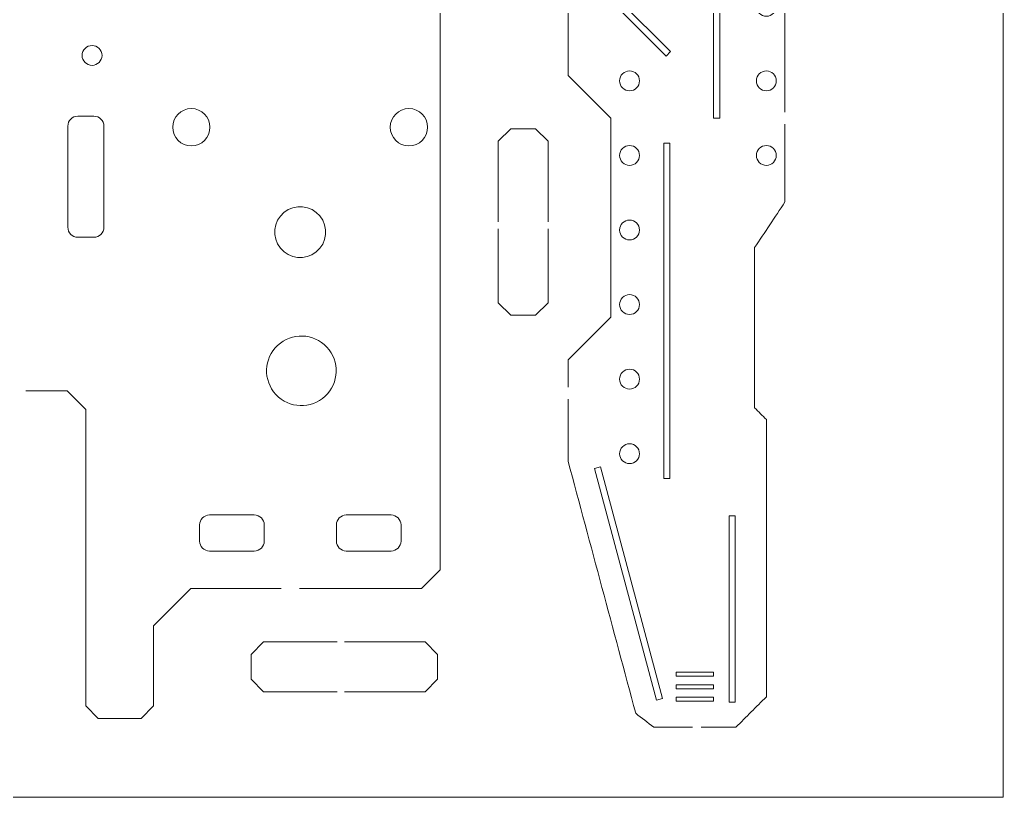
# Model space of a CAD drawing. Header units: inches. Extents: x -99 to 301, y -16 to 251.
# Drawn here: x 222.4 to 301.5, y 20.7 to 83.3 of the extents above; entities that cross this region are included whole.
import ezdxf

# ---------------------------------------------------------------- set-up
doc = ezdxf.new("R2010")
doc.units = ezdxf.units.IN
doc.header["$MEASUREMENT"] = 0
doc.layers.add('_U+68F0_U+52EE_U+934A', color=7, linetype='Continuous')
doc.layers.add('Viewport Boundary', color=7, linetype='Continuous')

# ---------------------------------------------------------------- blocks, each defined once
blk = doc.blocks.new('block 11')
at = {"layer": '_U+68F0_U+52EE_U+934A', "lineweight": 0}
for points in [[(282.438, 103.177), (282.88, 103.177), (283.238, 102.819), (283.238, 102.377), (283.238, 101.935), (282.88, 101.577), (282.438, 101.577), (281.996, 101.577), (281.638, 101.935), (281.638, 102.377), (281.638, 102.819), (281.996, 103.177), (282.438, 103.177)], [(282.438, 97.177), (282.88, 97.177), (283.238, 96.819), (283.238, 96.377), (283.238, 95.935), (282.88, 95.577), (282.438, 95.577), (281.996, 95.577), (281.638, 95.935), (281.638, 96.377), (281.638, 96.819), (281.996, 97.177), (282.438, 97.177)], [(282.438, 91.177), (282.88, 91.177), (283.238, 90.819), (283.238, 90.377), (283.238, 89.935), (282.88, 89.577), (282.438, 89.577), (281.996, 89.577), (281.638, 89.935), (281.638, 90.377), (281.638, 90.819), (281.996, 91.177), (282.438, 91.177)], [(282.438, 85.177), (282.88, 85.177), (283.238, 84.819), (283.238, 84.377), (283.238, 83.935), (282.88, 83.577), (282.438, 83.577), (281.996, 83.577), (281.638, 83.935), (281.638, 84.377), (281.638, 84.819), (281.996, 85.177), (282.438, 85.177)], [(282.438, 79.177), (282.88, 79.177), (283.238, 78.819), (283.238, 78.377), (283.238, 77.935), (282.88, 77.577), (282.438, 77.577), (281.996, 77.577), (281.638, 77.935), (281.638, 78.377), (281.638, 78.819), (281.996, 79.177), (282.438, 79.177)], [(282.438, 73.177), (282.88, 73.177), (283.238, 72.819), (283.238, 72.377), (283.238, 71.935), (282.88, 71.577), (282.438, 71.577), (281.996, 71.577), (281.638, 71.935), (281.638, 72.377), (281.638, 72.819), (281.996, 73.177), (282.438, 73.177)]]:
    blk.add_open_spline(points, degree=3, knots=[0, 0, 0, 0, 1, 1, 1, 2, 2, 2, 3, 3, 3, 4, 4, 4, 4], dxfattribs=at)
blk = doc.blocks.new('block 12')
at = {"layer": '_U+68F0_U+52EE_U+934A', "lineweight": 0}
for points in [[(271.438, 79.177), (271.88, 79.177), (272.238, 78.819), (272.238, 78.377), (272.238, 77.935), (271.88, 77.577), (271.438, 77.577), (270.996, 77.577), (270.638, 77.935), (270.638, 78.377), (270.638, 78.819), (270.996, 79.177), (271.438, 79.177)], [(271.438, 73.177), (271.88, 73.177), (272.238, 72.819), (272.238, 72.377), (272.238, 71.935), (271.88, 71.577), (271.438, 71.577), (270.996, 71.577), (270.638, 71.935), (270.638, 72.377), (270.638, 72.819), (270.996, 73.177), (271.438, 73.177)], [(271.438, 67.177), (271.88, 67.177), (272.238, 66.819), (272.238, 66.377), (272.238, 65.935), (271.88, 65.577), (271.438, 65.577), (270.996, 65.577), (270.638, 65.935), (270.638, 66.377), (270.638, 66.819), (270.996, 67.177), (271.438, 67.177)], [(271.438, 61.177), (271.88, 61.177), (272.238, 60.819), (272.238, 60.377), (272.238, 59.935), (271.88, 59.577), (271.438, 59.577), (270.996, 59.577), (270.638, 59.935), (270.638, 60.377), (270.638, 60.819), (270.996, 61.177), (271.438, 61.177)], [(271.438, 55.177), (271.88, 55.177), (272.238, 54.819), (272.238, 54.377), (272.238, 53.935), (271.88, 53.577), (271.438, 53.577), (270.996, 53.577), (270.638, 53.935), (270.638, 54.377), (270.638, 54.819), (270.996, 55.177), (271.438, 55.177)], [(271.438, 49.177), (271.88, 49.177), (272.238, 48.819), (272.238, 48.377), (272.238, 47.935), (271.88, 47.577), (271.438, 47.577), (270.996, 47.577), (270.638, 47.935), (270.638, 48.377), (270.638, 48.819), (270.996, 49.177), (271.438, 49.177)]]:
    blk.add_open_spline(points, degree=3, knots=[0, 0, 0, 0, 1, 1, 1, 2, 2, 2, 3, 3, 3, 4, 4, 4, 4], dxfattribs=at)
blk = doc.blocks.new('block 20')
at = {"layer": '_U+68F0_U+52EE_U+934A', "lineweight": 0}
for points in [[(228.205, 93.225), (228.647, 93.225), (229.005, 92.866), (229.005, 92.425), (229.005, 91.983), (228.647, 91.625), (228.205, 91.625), (227.763, 91.625), (227.405, 91.983), (227.405, 92.425), (227.405, 92.866), (227.763, 93.225), (228.205, 93.225)], [(228.205, 87.225), (228.647, 87.225), (229.005, 86.866), (229.005, 86.425), (229.005, 85.983), (228.647, 85.625), (228.205, 85.625), (227.763, 85.625), (227.405, 85.983), (227.405, 86.425), (227.405, 86.866), (227.763, 87.225), (228.205, 87.225)], [(228.205, 81.225), (228.647, 81.225), (229.005, 80.866), (229.005, 80.425), (229.005, 79.983), (228.647, 79.625), (228.205, 79.625), (227.763, 79.625), (227.405, 79.983), (227.405, 80.425), (227.405, 80.866), (227.763, 81.225), (228.205, 81.225)]]:
    blk.add_open_spline(points, degree=3, knots=[0, 0, 0, 0, 1, 1, 1, 2, 2, 2, 3, 3, 3, 4, 4, 4, 4], dxfattribs=at)

msp = doc.modelspace()

# ---------------------------------------------------------------- linework, layer by layer
at = {"layer": '_U+68F0_U+52EE_U+934A', "lineweight": 0}
for points in [[(278.688, 75.376), (278.188, 75.376), (278.188, 102.376), (278.688, 102.376), (278.688, 75.376)], [(270.663, 84.791), (274.726, 80.728), (274.372, 80.375), (270.31, 84.437), (270.663, 84.791)], [(256.199, 84.228), (256.199, 39.033), (254.699, 37.533), (244.888, 37.533)], [(260.877, 67.026), (260.877, 73.525), (261.877, 74.525), (263.877, 74.525), (264.877, 73.525), (264.877, 67.026)], [(274.688, 46.376), (274.188, 46.376), (274.188, 73.376), (274.688, 73.376), (274.688, 46.376)], [(264.877, 66.481), (264.877, 60.525), (263.877, 59.525), (261.877, 59.525), (260.877, 60.525), (260.877, 66.481)], [(243.417, 37.533), (236.147, 37.533), (233.147, 34.533), (233.147, 28.078), (232.147, 27.078), (228.705, 27.078), (227.705, 28.078), (227.705, 51.925), (226.205, 53.425), (222.867, 53.425)], [(273.606, 28.554), (274.089, 28.684), (269.098, 47.308), (268.615, 47.179), (273.606, 28.554)], [(279.438, 28.376), (279.938, 28.376), (279.938, 43.376), (279.438, 43.376), (279.438, 28.376)], [(247.927, 29.228), (242.002, 29.228), (241.002, 30.228), (241.002, 32.228), (242.002, 33.228), (247.927, 33.228)], [(248.502, 33.228), (255.002, 33.228), (256.002, 32.228), (256.002, 30.228), (255.002, 29.228), (248.502, 29.228)], [(275.188, 30.786), (275.188, 30.466), (278.188, 30.466), (278.188, 30.786), (275.188, 30.786)], [(275.188, 29.786), (275.188, 29.466), (278.188, 29.466), (278.188, 29.786), (275.188, 29.786)], [(275.188, 28.785), (275.188, 28.466), (278.188, 28.466), (278.188, 28.785), (275.188, 28.785)]]:
    msp.add_lwpolyline(points, dxfattribs=at)
for points, knots in [([(293.496, 112.095), (293.496, 108.17), (293.496, 104.687), (293.496, 100.762), (291.981, 99.247), (290.466, 97.733), (288.952, 96.218), (288.133, 96.218), (287.315, 96.218), (286.496, 96.218), (285.643, 95.27), (284.791, 94.323), (283.938, 93.375), (283.938, 87.533), (283.938, 81.69), (283.938, 75.847)], [0, 0, 0, 0, 1, 1, 1, 2, 2, 2, 3, 3, 3, 4, 4, 4, 5, 5, 5, 5]), ([(266.496, 53.726), (266.496, 54.462), (266.496, 55.198), (266.496, 55.934), (267.643, 57.081), (268.791, 58.228), (269.938, 59.376), (269.938, 64.709), (269.938, 70.042), (269.938, 75.376), (268.791, 76.523), (267.643, 77.67), (266.496, 78.818), (266.496, 87.136), (266.496, 96.756), (266.496, 105.075)], [0, 0, 0, 0, 1, 1, 1, 2, 2, 2, 3, 3, 3, 4, 4, 4, 5, 5, 5, 5]), ([(236.19, 73.147), (235.361, 73.147), (234.69, 73.819), (234.69, 74.647), (234.69, 75.475), (235.361, 76.147), (236.19, 76.147), (237.018, 76.147), (237.69, 75.475), (237.69, 74.647), (237.69, 73.819), (237.018, 73.147), (236.19, 73.147)], [0, 0, 0, 0, 1, 1, 1, 2, 2, 2, 3, 3, 3, 4, 4, 4, 4]), ([(253.69, 73.147), (252.861, 73.147), (252.19, 73.819), (252.19, 74.647), (252.19, 75.475), (252.861, 76.147), (253.69, 76.147), (254.518, 76.147), (255.19, 75.475), (255.19, 74.647), (255.19, 73.819), (254.518, 73.147), (253.69, 73.147)], [0, 0, 0, 0, 1, 1, 1, 2, 2, 2, 3, 3, 3, 4, 4, 4, 4]), ([(226.255, 66.593), (226.255, 66.593), (226.255, 74.739), (226.255, 74.739), (226.255, 75.18), (226.613, 75.539), (227.055, 75.539), (227.055, 75.539), (228.355, 75.539), (228.355, 75.539), (228.797, 75.539), (229.155, 75.18), (229.155, 74.739), (229.155, 74.739), (229.155, 66.593), (229.155, 66.593), (229.155, 66.151), (228.797, 65.793), (228.355, 65.793), (228.355, 65.793), (227.055, 65.793), (227.055, 65.793), (226.613, 65.793), (226.255, 66.151), (226.255, 66.593)], [0, 0, 0, 0, 1, 1, 1, 2, 2, 2, 3, 3, 3, 4, 4, 4, 5, 5, 5, 6, 6, 6, 7, 7, 7, 8, 8, 8, 8]), ([(283.938, 74.906), (283.938, 72.815), (283.938, 70.723), (283.938, 68.631), (283.124, 67.406), (282.31, 66.182), (281.496, 64.957), (281.496, 60.66), (281.496, 56.363), (281.496, 52.066), (281.81, 51.752), (282.124, 51.438), (282.438, 51.124), (282.438, 43.688), (282.438, 36.253), (282.438, 28.817), (281.624, 28.003), (280.81, 27.189), (279.996, 26.376), (279.062, 26.376), (278.129, 26.376), (277.195, 26.376)], [0, 0, 0, 0, 1, 1, 1, 2, 2, 2, 3, 3, 3, 4, 4, 4, 5, 5, 5, 6, 6, 6, 7, 7, 7, 7]), ([(243.353, 64.908), (242.636, 65.784), (242.765, 67.076), (243.641, 67.793), (244.517, 68.51), (245.809, 68.381), (246.526, 67.505), (247.243, 66.629), (247.114, 65.337), (246.238, 64.62), (245.362, 63.903), (244.07, 64.032), (243.353, 64.908)], [0, 0, 0, 0, 1, 1, 1, 2, 2, 2, 3, 3, 3, 4, 4, 4, 4]), ([(242.993, 53.136), (241.938, 54.266), (241.998, 56.038), (243.129, 57.094), (244.259, 58.149), (246.031, 58.088), (247.086, 56.958), (248.142, 55.828), (248.081, 54.056), (246.951, 53), (245.82, 51.945), (244.048, 52.006), (242.993, 53.136)], [0, 0, 0, 0, 1, 1, 1, 2, 2, 2, 3, 3, 3, 4, 4, 4, 4]), ([(276.49, 26.376), (275.452, 26.376), (274.415, 26.376), (273.377, 26.376), (272.894, 26.746), (272.411, 27.117), (271.928, 27.487), (270.117, 34.245), (268.307, 41.003), (266.496, 47.761), (266.496, 49.432), (266.496, 51.103), (266.496, 52.774)], [0, 0, 0, 0, 1, 1, 1, 2, 2, 2, 3, 3, 3, 4, 4, 4, 4]), ([(242.055, 42.647), (242.055, 42.647), (242.055, 41.347), (242.055, 41.347), (242.055, 40.905), (241.697, 40.547), (241.255, 40.547), (241.255, 40.547), (237.655, 40.547), (237.655, 40.547), (237.213, 40.547), (236.855, 40.905), (236.855, 41.347), (236.855, 41.347), (236.855, 42.647), (236.855, 42.647), (236.855, 43.088), (237.213, 43.447), (237.655, 43.447), (237.655, 43.447), (241.255, 43.447), (241.255, 43.447), (241.697, 43.447), (242.055, 43.088), (242.055, 42.647)], [0, 0, 0, 0, 1, 1, 1, 2, 2, 2, 3, 3, 3, 4, 4, 4, 5, 5, 5, 6, 6, 6, 7, 7, 7, 8, 8, 8, 8]), ([(247.855, 41.347), (247.855, 41.347), (247.855, 42.647), (247.855, 42.647), (247.855, 43.088), (248.213, 43.447), (248.655, 43.447), (248.655, 43.447), (252.255, 43.447), (252.255, 43.447), (252.697, 43.447), (253.055, 43.088), (253.055, 42.647), (253.055, 42.647), (253.055, 41.347), (253.055, 41.347), (253.055, 40.905), (252.697, 40.547), (252.255, 40.547), (252.255, 40.547), (248.655, 40.547), (248.655, 40.547), (248.213, 40.547), (247.855, 40.905), (247.855, 41.347)], [0, 0, 0, 0, 1, 1, 1, 2, 2, 2, 3, 3, 3, 4, 4, 4, 5, 5, 5, 6, 6, 6, 7, 7, 7, 8, 8, 8, 8])]:
    msp.add_open_spline(points, degree=3, knots=knots, dxfattribs=at)
at = {"layer": 'Viewport Boundary', "lineweight": 0}
msp.add_lwpolyline([(301.499, 20.728), (-98.501, 20.728), (-98.501, 250.728), (301.499, 250.728), (301.499, 20.728)], dxfattribs=at)

# ---------------------------------------------------------------- block references
at = {"layer": '_U+68F0_U+52EE_U+934A'}
for name in ['block 11', 'block 20', 'block 12']:
    msp.add_blockref(name, (0, 0), dxfattribs=at)

doc.saveas('drawing.dxf')
